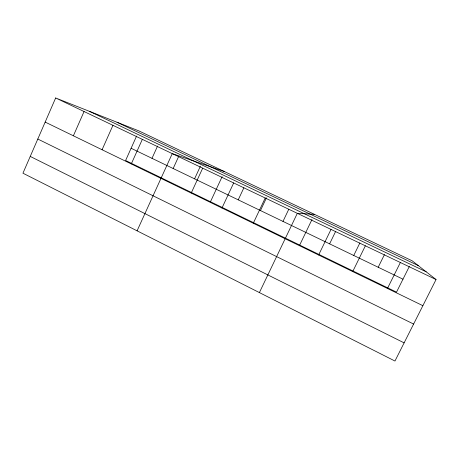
<?xml version="1.0" encoding="UTF-8"?>
<svg xmlns="http://www.w3.org/2000/svg" width="459" height="459" viewBox="0 0 459 459"><rect width="100%" height="100%" fill="white"/><g stroke="black" fill="none" stroke-linecap="round" stroke-linejoin="round"><path stroke-width="0.69" d="M55.654 97.968L22.95 173.204L394.958 361.032L436.05 279.548L412.165 260.798L138.899 130.907L55.654 97.968L436.05 279.548M73.388 135.795L84.06 111.531M102.082 149.749L112.948 125.318M136.587 136.048L125.605 160.501L396.513 292.142L409.313 266.507M131.274 163.938L142.347 139.352M151.998 158.332L157.557 146.06M137.08 230.831L172.257 153.627L224.485 171.586M173.158 168.522L178.792 156.186M194.576 178.838L200.371 166.256M191.208 193.067L202.694 168.155M210.474 201.742L222.133 176.64M221.967 208.025L233.677 182.946M238.227 199.854L243.878 187.788M253.282 223.246L265.216 198.001M260.465 210.561L266.495 197.806M282.985 221.41L288.791 209.229M259.398 292.59L297.323 213.326L314.472 214.359M299.687 245.089L311.994 219.511M318.621 255.003L331.025 229.414M329.608 243.855L335.678 231.359M353.74 255.479L359.89 242.92M352.707 271.579L365.364 245.806M378.193 267.253L384.435 254.63M387.453 288.464L400.368 262.514M117.039 122.255L418.292 265.606M89.385 111.313L426.193 271.808M131.102 148.268L402.979 279.187M45.171 122.083L422.871 305.683M37.804 139.037L413.605 324.048M30.248 156.421L404.115 342.867"/></g></svg>
